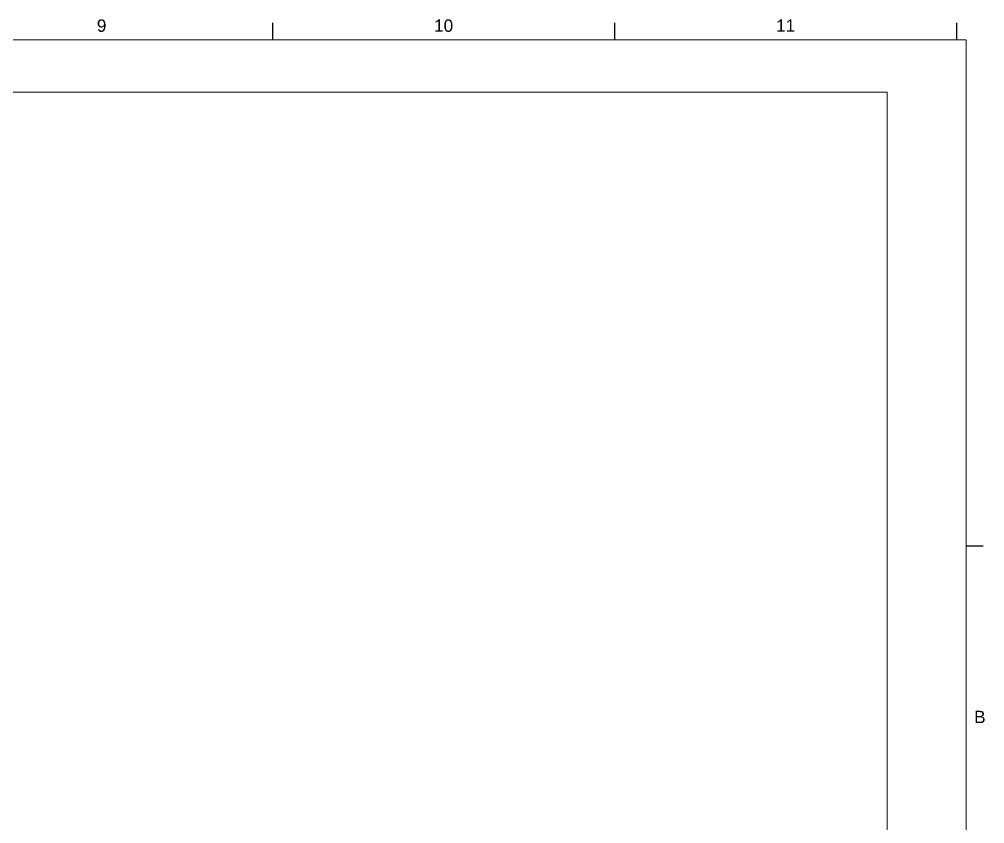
# Paper-space layout 'A734' of a CAD drawing. Header units: centimetres, sheet in millimetres. Extents: x 14 to 580, y 3 to 408.
# Drawn here: x 436.2 to 577.3, y 290.2 to 407.8 of the extents above; entities that cross this region are included whole.
import ezdxf
from ezdxf.enums import TextEntityAlignment as Align

# ---------------------------------------------------------------- set-up
doc = ezdxf.new("R2010")
doc.units = ezdxf.units.CM
doc.layers.add('G-ANNO-NPLT', color=2, linetype='Continuous', lineweight=18, plot=False)
doc.layers.add('G-ANNO-TEXT', color=3, linetype='Continuous', lineweight=18)
doc.layers.add('G-ANNO-TTLB', color=3, linetype='Continuous', lineweight=18)
doc.styles.add('ARIAL', font='arial.ttf')

psp = doc.layouts.new('A734')

# ---------------------------------------------------------------- linework, layer by layer
at = {"layer": 'G-ANNO-NPLT'}
psp.add_lwpolyline([(27.9915, 397.1318), (563.1088, 397.1318), (563.1088, 22.0861), (27.9915, 22.0861)], close=True, dxfattribs=at)
at = {"layer": 'G-ANNO-TTLB'}
for p, q in [((574.6596, 404.8054), (17.2457, 404.8054)), ((574.6596, 6.3896), (574.6596, 404.8054))]:
    psp.add_line(p, q, dxfattribs=at)
at = {"layer": 'G-ANNO-TTLB', "const_width": 0.18, "flags": 128}
for points in [[(473.2457, 407.3054), (473.2457, 404.8054)], [(523.2457, 407.3054), (523.2457, 404.8054)], [(573.2457, 407.3054), (573.2457, 404.8054)], [(577.1596, 330.8054), (574.6596, 330.8054)]]:
    psp.add_lwpolyline(points, dxfattribs=at)

# ---------------------------------------------------------------- texts
at = {"layer": 'G-ANNO-TEXT', "style": 'ARIAL'}
for s, p in [('9', (448.2457, 406.8758)), ('10', (498.2457, 406.8758)), ('11', (548.2457, 406.8758)), ('B', (576.6429, 305.8054))]:
    psp.add_text(s, height=1.8, dxfattribs=at).set_placement(p, align=Align.MIDDLE_CENTER)

doc.saveas('drawing.dxf')
